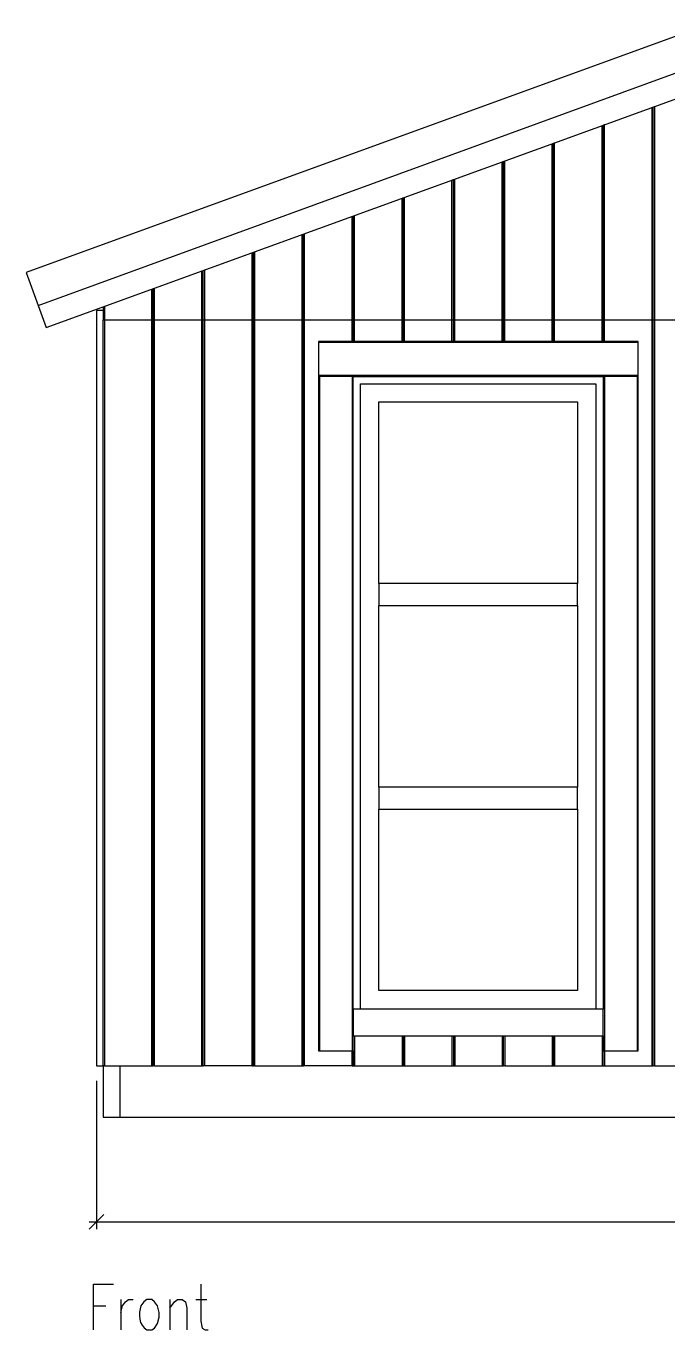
# Model space of a CAD drawing. Header units: millimetres. Extents: x -32864 to 44414, y -51818 to 3927.
# Drawn here: x -5044 to -3287, y 359 to 3927 of the extents above; entities that cross this region are included whole.
import ezdxf

# ---------------------------------------------------------------- set-up
doc = ezdxf.new("R2010")
doc.units = ezdxf.units.MM
doc.header["$MEASUREMENT"] = 0
doc.layers.get('0').update_dxf_attribs({"true_color": 0xffffff})

msp = doc.modelspace()

# ---------------------------------------------------------------- linework, layer by layer
for points in [[(-3190.4, 3927), (-5043.9, 3252.5), (-5011, 3162.7), (-3190.4, 3826)], [(-5011, 3162.7), (-4988.6, 3102.1), (-3190.4, 3755.6)], [(-3330.4, 1081.6), (-3330.4, 3704.7), (-3330.4, 3704.7)], [(-3323.7, 1081.6), (-3327.4, 1081.6), (-3327.4, 3706.2)], [(-3323.7, 3707.7), (-3323.7, 3123), (-3194.2, 3123)], [(-3467.4, 3063.9), (-3467.4, 3655.3), (-3467.4, 3655.3)], [(-3464.4, 3656), (-3464.4, 3123), (-3460.7, 3123)], [(-3460.7, 3063.9), (-3460.7, 3658.3), (-3460.7, 3658.3)], [(-3604.4, 3063.9), (-3604.4, 3605.1), (-3604.4, 3605.1)], [(-3600.6, 3063.9), (-3600.6, 3606.6), (-3600.6, 3606.6)], [(-3597.6, 3063.9), (-3597.6, 3608.1), (-3597.6, 3608.1)], [(-3741.4, 3063.9), (-3741.4, 3555.7), (-3741.4, 3555.7)], [(-3737.6, 3063.9), (-3737.6, 3557.2), (-3737.6, 3123), (-3733.9, 3123)], [(-3733.9, 3063.9), (-3733.9, 3558.7), (-3733.9, 3558.7)], [(-3878.4, 3063.9), (-3878.4, 3505.6), (-3878.4, 3505.6)], [(-3874.6, 3063.9), (-3874.6, 3507.8), (-3874.6, 3123), (-3870.9, 3123)], [(-3870.9, 3063.9), (-3870.9, 3508.5), (-3870.9, 3508.5)], [(-4014.6, 3063.9), (-4014.6, 3456.1), (-4014.6, 3456.1)], [(-4011.6, 3123), (-4011.6, 3457.6), (-4011.6, 3123), (-4007.9, 3123)], [(-4007.9, 3063.9), (-4007.9, 3458.4), (-4007.9, 3458.4)], [(-4151.6, 3123), (-4151.6, 3406), (-4151.6, 3406)], [(-4148.6, 3408.2), (-4148.6, 3123), (-4144.9, 3123)], [(-4144.9, 3063.9), (-4144.9, 3409), (-4144.9, 3409)], [(-4288.6, 1081.6), (-4288.6, 3355.8), (-4288.6, 3355.8)], [(-4151.6, 1081.6), (-4284.9, 1081.6), (-4284.9, 3358.1)], [(-4281.9, 1081.6), (-4281.9, 3358.8), (-4281.9, 3358.8)], [(-4425.6, 1081.6), (-4425.6, 3306.4), (-4425.6, 3306.4)], [(-4418.9, 3309.4), (-4418.9, 3123), (-4421.9, 3123)], [(-4418.9, 1081.6), (-4421.9, 1081.6), (-4421.9, 3307.9)], [(-4562.6, 1081.6), (-4562.6, 3256.3), (-4562.6, 3256.3)], [(-4425.6, 1081.6), (-4558.9, 1081.6), (-4558.9, 3258.5)], [(-4555.1, 1081.6), (-4555.1, 3259.3), (-4555.1, 3259.3)], [(-4699.6, 1081.6), (-4699.6, 3206.9), (-4699.6, 3206.9)], [(-4692.1, 1081.6), (-4695.8, 1081.6), (-4695.8, 3208.4)], [(-4692.1, 1081.6), (-4692.1, 3209.9), (-4692.1, 3209.9)], [(-4832.8, 3148.5), (-4851.6, 3148.5), (-4851.6, 1081.6), (-4832.8, 1081.6), (-4832.8, 3123)], [(-4832.8, 3159), (-4832.8, 3123), (-4829.1, 3123)], [(-4829.1, 3159.7), (-4829.1, 3123), (-4829.1, 3123)], [(-4829.1, 3123), (-4829.1, 1081.6), (-4832.8, 1081.6)], [(-4829.1, 3123), (-4699.6, 3123), (-4699.6, 3123)], [(-4699.6, 3123), (-4695.8, 3123), (-4695.8, 3123)], [(-4695.8, 3123), (-4692.1, 3123), (-4692.1, 3123)], [(-4692.1, 3123), (-4562.6, 3123), (-4562.6, 3123)], [(-4562.6, 3123), (-4558.9, 3123), (-4558.9, 3123)], [(-4558.9, 3123), (-4555.1, 3123), (-4555.1, 3123)], [(-4555.1, 3123), (-4425.6, 3123), (-4425.6, 3123)], [(-4425.6, 3123), (-4421.9, 3123), (-4421.9, 3123)], [(-4418.9, 3123), (-4418.9, 1081.6), (-4288.6, 1081.6)], [(-4418.9, 3123), (-4288.6, 3123), (-4288.6, 3123)], [(-4288.6, 3123), (-4284.9, 3123), (-4284.9, 3123)], [(-4284.9, 3123), (-4281.9, 3123), (-4281.9, 3123)], [(-4281.9, 3123), (-4151.6, 3123), (-4151.6, 3123)], [(-4151.6, 3063.9), (-4151.6, 3123), (-4151.6, 3123)], [(-4151.6, 3123), (-4148.6, 3123), (-4148.6, 3123)], [(-4148.6, 3123), (-4148.6, 3063.9), (-4148.6, 3063.9)], [(-4144.9, 3123), (-4014.6, 3123), (-4014.6, 3123)], [(-4014.6, 3123), (-4011.6, 3123), (-4011.6, 3123)], [(-4011.6, 3063.9), (-4011.6, 3123), (-4011.6, 3123)], [(-4007.9, 3123), (-3878.4, 3123), (-3878.4, 3123)], [(-3878.4, 3123), (-3874.6, 3123), (-3874.6, 3123)], [(-3870.9, 3123), (-3741.4, 3123), (-3741.4, 3123)], [(-3741.4, 3123), (-3737.6, 3123), (-3737.6, 3123)], [(-3733.9, 3123), (-3604.4, 3123), (-3604.4, 3123)], [(-3604.4, 3123), (-3600.6, 3123), (-3600.6, 3123)], [(-3600.6, 3123), (-3597.6, 3123), (-3597.6, 3123)], [(-3597.6, 3123), (-3467.4, 3123), (-3467.4, 3123)], [(-3467.4, 3123), (-3464.4, 3123), (-3464.4, 3123)], [(-3464.4, 3123), (-3464.4, 3063.9), (-3464.4, 3063.9)], [(-3460.7, 3123), (-3330.4, 3123), (-3330.4, 3123)], [(-3330.4, 3123), (-3327.4, 3123), (-3327.4, 3123)], [(-3327.4, 3123), (-3323.7, 3123), (-3323.7, 3123)], [(-3323.7, 3123), (-3323.7, 1081.6), (-3194.2, 1081.6)], [(-3368.6, 3061.6), (-3368.6, 3063.9), (-4243.7, 3063.9), (-4243.7, 3060.9)], [(-3368.6, 3060.9), (-4243.7, 3060.9), (-4243.7, 3060.9)], [(-4243.7, 3060.9), (-4243.7, 2971.1), (-4243.7, 2971.1)], [(-3368.6, 2971.1), (-4243.7, 2971.1), (-4243.7, 2968.1)], [(-4148.6, 2968.1), (-4243.7, 2968.1), (-4243.7, 2968.1)], [(-4243.7, 2968.1), (-4243.7, 1122.8), (-4240.7, 1122.8)], [(-4240.7, 2968.1), (-4240.7, 1122.8), (-4151.6, 1122.8)], [(-4151.6, 2968.1), (-4151.6, 1122.8), (-4151.6, 1122.8)], [(-3464.4, 2968.1), (-3464.4, 1237.3), (-4148.6, 1237.3), (-4148.6, 1163.9), (-3464.4, 1163.9), (-3464.4, 1237.3)], [(-4148.6, 1237.3), (-4148.6, 2968.1), (-4148.6, 2968.1)], [(-4148.6, 2968.1), (-3464.4, 2968.1), (-3464.4, 2968.1)], [(-3460.7, 2968.1), (-3464.4, 2968.1), (-3464.4, 2968.1)], [(-3460.7, 2968.1), (-3460.7, 1122.8), (-3371.6, 1122.8)], [(-3371.6, 2968.1), (-3460.7, 2968.1), (-3460.7, 2968.1)], [(-3371.6, 1122.8), (-3368.6, 1122.8), (-3368.6, 2968.1)], [(-3368.6, 2968.1), (-3371.6, 2968.1), (-3371.6, 1122.8)], [(-4128.4, 1237.3), (-4128.4, 2947.8), (-3484.6, 2947.8), (-3484.6, 1237.3)], [(-4078.3, 2402.1), (-4078.3, 2898.4), (-3534.8, 2898.4), (-3534.8, 2402.1)], [(-4078.3, 1844.4), (-4078.3, 2341.5), (-4078.3, 2341.5)], [(-3534.8, 2341.5), (-3534.8, 1844.4), (-3534.8, 1844.4)], [(-3534.8, 1783.8), (-3534.8, 1288.2), (-4078.3, 1288.2), (-4078.3, 1783.8)], [(-4151.6, 1122.8), (-4148.6, 1122.8), (-4148.6, 1163.9)], [(-4144.9, 1163.9), (-4144.9, 1081.6), (-4144.9, 1081.6)], [(-4014.6, 1163.9), (-4014.6, 1081.6), (-4014.6, 1081.6)], [(-4011.6, 1163.9), (-4011.6, 1081.6), (-4007.9, 1081.6)], [(-4007.9, 1163.9), (-4007.9, 1081.6), (-4007.9, 1081.6)], [(-3878.4, 1163.9), (-3878.4, 1081.6), (-3878.4, 1081.6)], [(-3874.6, 1163.9), (-3874.6, 1081.6), (-3870.9, 1081.6)], [(-3870.9, 1163.9), (-3870.9, 1081.6), (-3870.9, 1081.6)], [(-3741.4, 1163.9), (-3741.4, 1081.6), (-3741.4, 1081.6)], [(-3733.9, 1081.6), (-3737.6, 1081.6), (-3737.6, 1163.9)], [(-3733.9, 1163.9), (-3733.9, 1081.6), (-3733.9, 1081.6)], [(-3604.4, 1163.9), (-3604.4, 1081.6), (-3604.4, 1081.6)], [(-3600.6, 1163.9), (-3600.6, 1081.6), (-3597.6, 1081.6)], [(-3597.6, 1163.9), (-3597.6, 1081.6), (-3597.6, 1081.6)], [(-3467.4, 1163.9), (-3467.4, 1081.6), (-3467.4, 1081.6)], [(-3464.4, 1163.9), (-3464.4, 1122.8), (-3464.4, 1122.8)], [(-4151.6, 1081.6), (-4151.6, 1122.8), (-4151.6, 1122.8)], [(-4148.6, 1122.8), (-4148.6, 1081.6), (-4144.9, 1081.6)], [(-3464.4, 1122.8), (-3460.7, 1122.8), (-3460.7, 1122.8)], [(-3464.4, 1081.6), (-3464.4, 1122.8), (-3464.4, 1122.8)], [(-3460.7, 1122.8), (-3460.7, 1081.6), (-3460.7, 1081.6)], [(-4832.8, 1081.6), (-4832.8, 941.6), (-4787.2, 941.6)], [(-4829.1, 1081.6), (-4699.6, 1081.6), (-4699.6, 1081.6)], [(-4787.2, 1081.6), (-4787.2, 941.6), (-1593.6, 941.6)], [(-4699.6, 1081.6), (-4695.8, 1081.6), (-4695.8, 1081.6)], [(-4692.1, 1081.6), (-4562.6, 1081.6), (-4562.6, 1081.6)], [(-4562.6, 1081.6), (-4558.9, 1081.6), (-4558.9, 1081.6)], [(-4425.6, 1081.6), (-4421.9, 1081.6), (-4421.9, 1081.6)], [(-4288.6, 1081.6), (-4284.9, 1081.6), (-4284.9, 1081.6)], [(-4151.6, 1081.6), (-4148.6, 1081.6), (-4148.6, 1081.6)], [(-4144.9, 1081.6), (-4014.6, 1081.6), (-4014.6, 1081.6)], [(-4014.6, 1081.6), (-4011.6, 1081.6), (-4011.6, 1081.6)], [(-4007.9, 1081.6), (-3878.4, 1081.6), (-3878.4, 1081.6)], [(-3878.4, 1081.6), (-3874.6, 1081.6), (-3874.6, 1081.6)], [(-3870.9, 1081.6), (-3741.4, 1081.6), (-3741.4, 1081.6)], [(-3741.4, 1081.6), (-3737.6, 1081.6), (-3737.6, 1081.6)], [(-3733.9, 1081.6), (-3604.4, 1081.6), (-3604.4, 1081.6)], [(-3604.4, 1081.6), (-3600.6, 1081.6), (-3600.6, 1081.6)], [(-3597.6, 1081.6), (-3467.4, 1081.6), (-3467.4, 1081.6)], [(-3467.4, 1081.6), (-3464.4, 1081.6), (-3464.4, 1081.6)], [(-3464.4, 1081.6), (-3460.7, 1081.6), (-3460.7, 1081.6)], [(-3460.7, 1081.6), (-3330.4, 1081.6), (-3330.4, 1081.6)], [(-3330.4, 1081.6), (-3327.4, 1081.6), (-3327.4, 1081.6)], [(-4851.6, 1041.2), (-4851.6, 634.7), (-4851.6, 634.7)], [(-4831.3, 675.1), (-4871, 634.7), (-4871, 634.7)], [(-4871, 654.9), (-1509.8, 654.9), (-1509.8, 654.9)], [(-4859.8, 359.2), (-4859.8, 484.2), (-4805.1, 484.2)], [(-4565.6, 484.2), (-4565.6, 383.1), (-4561.8, 364.4), (-4553.6, 359.2), (-4545.4, 359.2)], [(-4784.2, 442.3), (-4784.2, 359.2), (-4784.2, 359.2)], [(-4784.2, 407.1), (-4780.4, 425.1), (-4771.5, 436.3), (-4763.2, 442.3), (-4750.5, 442.3)], [(-4713.1, 442.3), (-4721.3, 436.3), (-4729.5, 425.1)], [(-4713.1, 359.2), (-4699.6, 359.2), (-4692.1, 364.4), (-4683.9, 377.1), (-4679.4, 394.4), (-4679.4, 407.1), (-4683.9, 425.1), (-4692.1, 436.3), (-4699.6, 442.3), (-4713.1, 442.3)], [(-4650.2, 442.3), (-4650.2, 359.2), (-4650.2, 359.2)], [(-4650.2, 418.3), (-4637.5, 436.3), (-4629.2, 442.3), (-4616.5, 442.3), (-4607.5, 436.3), (-4603.8, 418.3), (-4603.8, 359.2)], [(-4579.1, 442.3), (-4549.1, 442.3), (-4549.1, 442.3)], [(-4859.8, 425.1), (-4826.1, 425.1), (-4826.1, 425.1)]]:
    msp.add_lwpolyline(points)
for points in [[(-3534.8, 2341.5), (-3534.8, 2402.1), (-4078.3, 2402.1), (-4078.3, 2341.5)], [(-3534.8, 1783.8), (-3534.8, 1844.4), (-4078.3, 1844.4), (-4078.3, 1783.8)]]:
    msp.add_lwpolyline(points, close=True)
for points in [[(-3368.6, 2968.1), (-3368.6, 2999.5), (-3368.6, 3030.9), (-3368.6, 3061.6)], [(-4729.5, 425.1), (-4737, 403.3), (-4736.3, 371.9), (-4713.1, 359.2)]]:
    msp.add_open_spline(points, degree=3)

doc.saveas('drawing.dxf')
